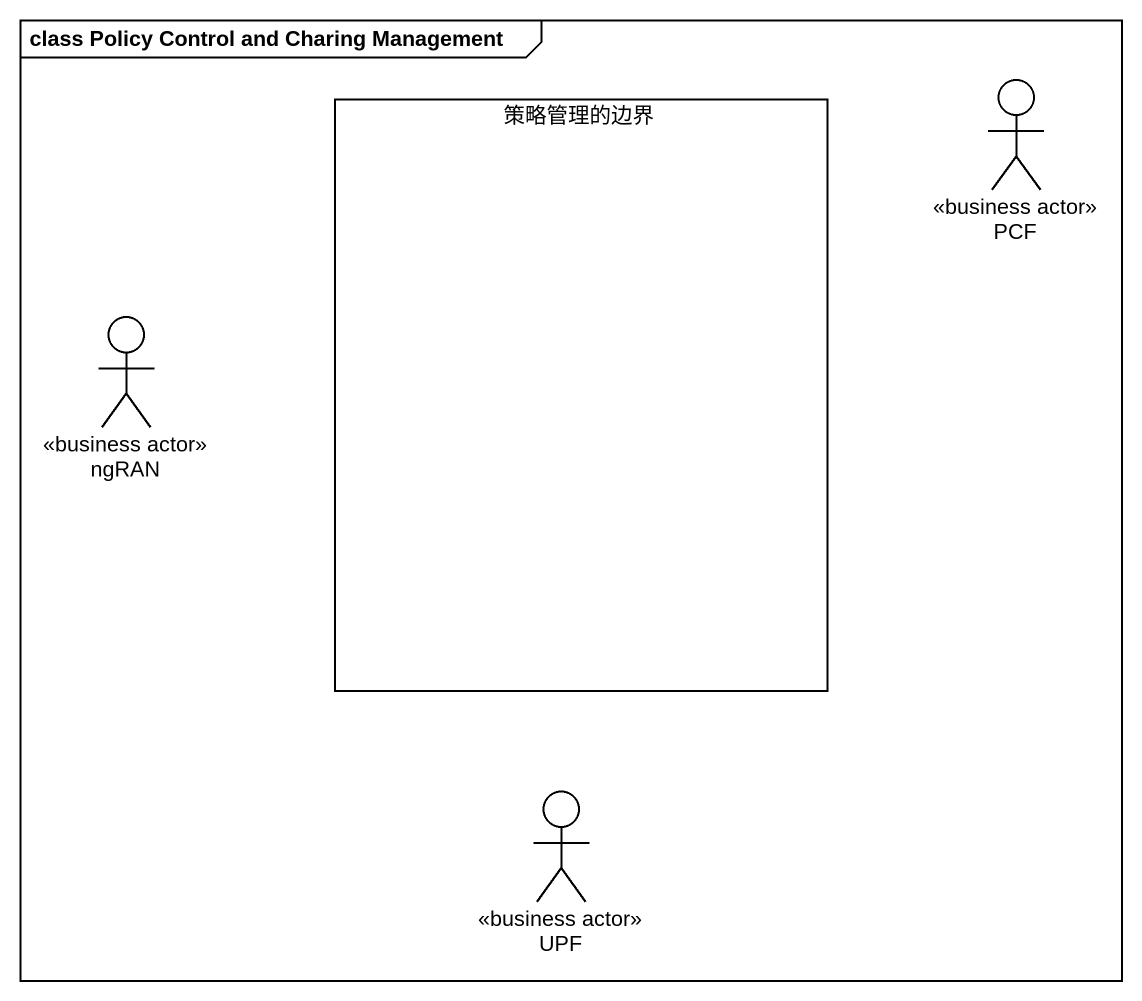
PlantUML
@startuml
mainframe class Policy Control and Charing Management
rectangle 策略管理的边界
actor PCF <<business actor>>
actor ngRAN <<business actor>>
actor UPF <<business actor>>
@enduml
